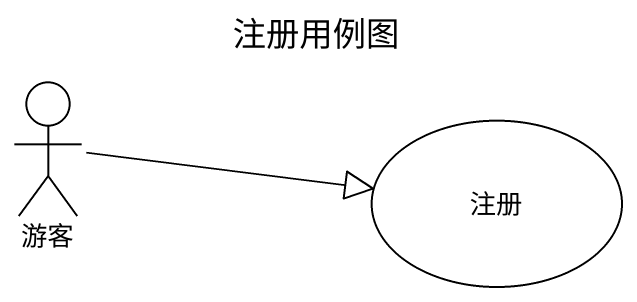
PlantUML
@startuml
title 注册用例图
actor 游客
usecase 注册
游客 -right-|> 注册
@enduml
